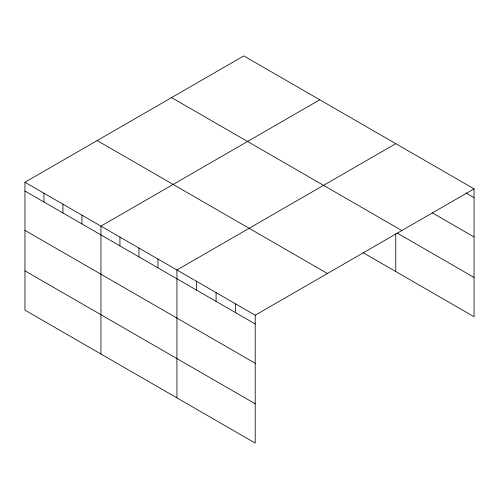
<?xml version="1.0" encoding="UTF-8"?>
<svg xmlns="http://www.w3.org/2000/svg" width="499" height="499" viewBox="0 0 499 499"><rect width="100%" height="100%" fill="white"/><g stroke="black" fill="none" stroke-linecap="round" stroke-linejoin="round"><path stroke-width="0.75" d="M255.22 363.297L255.22 315.2L24.95 182.254L24.95 310.141L255.22 443.087L255.22 363.297L24.95 230.351M363.004 252.631L474.05 316.746L474.05 188.859L243.78 55.913L24.95 182.254M319.772 99.788L100.941 226.128L100.941 354.009M395.757 143.662L176.927 269.996L176.927 397.884M255.22 315.2L474.05 188.859M465.954 192.976L474.05 197.654M432.203 212.792L474.05 236.956M171.569 97.611L401.838 230.55M397.11 233.021L474.05 277.444M97.162 140.562L327.431 273.508M24.95 191.048L255.22 323.994M24.95 270.838L255.22 403.785M395.757 233.788L395.757 271.543M235.647 303.903L235.647 312.692M216.073 292.601L216.073 301.396M196.5 281.299L196.5 290.094M157.934 259.031L157.934 267.826M138.934 248.065L138.934 256.86M119.935 237.094L119.935 245.888M81.942 215.163L81.942 223.951M62.943 204.191L62.943 212.986M43.949 193.225L43.949 202.02"/></g></svg>
